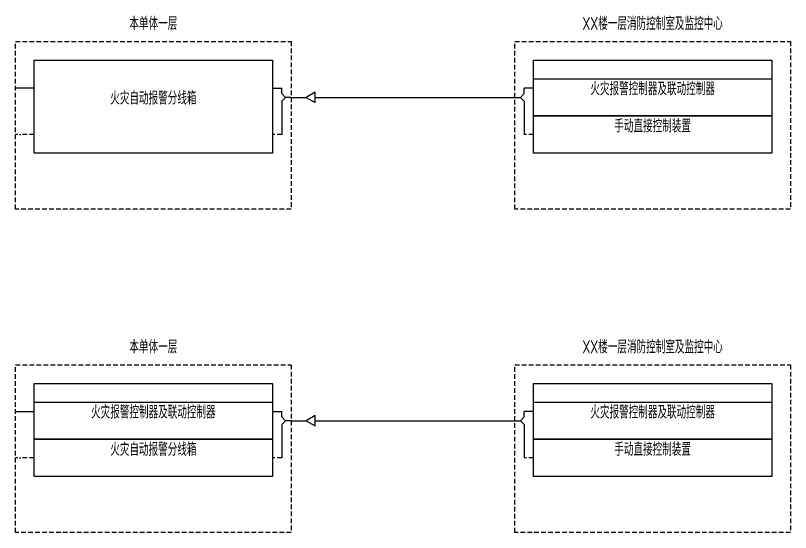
# Model space of a CAD drawing. Header units: millimetres. Extents: x -1040173 to 349982, y -145921 to 298175.
# Drawn here: x -47903 to -27103, y -37738 to -23865 of the extents above; entities that cross this region are included whole.
import ezdxf
from ezdxf.enums import TextEntityAlignment as Align

# ---------------------------------------------------------------- set-up
doc = ezdxf.new("R2010")
doc.units = ezdxf.units.MM
doc.header["$LTSCALE"] = 500
doc.header["$MEASUREMENT"] = 0
doc.linetypes.add('BORDER2', pattern=[0.875, 0.25, -0.125, 0.25, -0.125, 0, -0.125])
doc.linetypes.add('HIDDEN', pattern=[0.375, 0.25, -0.125])
doc.layers.get('0').update_dxf_attribs({"color": 255, "linetype": 'CONTINUOUS'})
for name, color, linetype in [('E-CTRL-WIRE', 3, 'BORDER2'), ('E-FAS-DEVC', 3, 'CONTINUOUS'), ('E-FAS-WIRE', 4, 'CONTINUOUS'), ('E-REQU-EMBD', 90, 'CONTINUOUS'), ('E-UNIV-DIAG2', 2, 'HIDDEN'), ('E-UNIV-NOTE', 6, 'CONTINUOUS')]:
    doc.layers.add(name, color=color, linetype=linetype)
doc.styles.add('TH-STYLE3', font='tssdeng.shx', dxfattribs={"width": 0.7, "bigfont": 'tssdchn.shx'})

# ---------------------------------------------------------------- blocks, each defined once
blk = doc.blocks.new('E-BCABLE01')
for p, q in [((0, 0), (2, 0)), ((3.2, 0), (5.2, 0))]:
    blk.add_line(p, q)
blk.add_lwpolyline([(3.2, -0.69), (3.2, 0.69), (2, 0)], close=True)

msp = doc.modelspace()

# ---------------------------------------------------------------- linework, layer by layer
at = {"layer": 'E-CTRL-WIRE'}
for p, q in [((-47403, -27062), (-47903, -27062)), ((-40753, -27062), (-41003, -27062)), ((-34003, -27062), (-34253, -27062)), ((-47403, -35738), (-47903, -35738)), ((-40753, -35738), (-41003, -35738)), ((-34003, -35738), (-34253, -35738))]:
    msp.add_line(p, q, dxfattribs=at)
at = {"layer": 'E-FAS-DEVC'}
for p, q in [((-34003, -25562), (-27603, -25562)), ((-47403, -34238), (-41003, -34238)), ((-34003, -34238), (-27603, -34238))]:
    msp.add_line(p, q, dxfattribs=at)
for points in [[(-47403, -27562), (-47403, -25062), (-41003, -25062), (-41003, -27562)], [(-34003, -26562), (-34003, -25062), (-27603, -25062), (-27603, -26562)], [(-34003, -27562), (-34003, -26562), (-27603, -26562), (-27603, -27562)], [(-47403, -35238), (-47403, -33738), (-41003, -33738), (-41003, -35238)], [(-34003, -35238), (-34003, -33738), (-27603, -33738), (-27603, -35238)], [(-47403, -36238), (-47403, -35238), (-41003, -35238), (-41003, -36238)], [(-34003, -36238), (-34003, -35238), (-27603, -35238), (-27603, -36238)]]:
    msp.add_lwpolyline(points, close=True, dxfattribs=at)
at = {"layer": 'E-FAS-WIRE'}
for p, q in [((-47403, -25812), (-47903, -25812)), ((-41003, -25812), (-40753, -25812)), ((-40753, -25962), (-40753, -25812)), ((-40753, -25962), (-40653, -26062)), ((-34353, -26062), (-34253, -25962)), ((-34003, -25812), (-34253, -25812)), ((-34253, -25962), (-34253, -25812)), ((-40653, -26062), (-40753, -26162)), ((-40753, -26162), (-40753, -27062)), ((-40503, -26062), (-40653, -26062)), ((-39463, -26062), (-34503, -26062)), ((-34503, -26062), (-34353, -26062)), ((-34353, -26062), (-34253, -26162)), ((-34253, -26162), (-34253, -27062)), ((-47903, -34488), (-47403, -34488)), ((-41003, -34488), (-40753, -34488)), ((-40753, -34638), (-40753, -34488)), ((-34003, -34488), (-34253, -34488)), ((-34253, -34638), (-34253, -34488)), ((-40753, -34638), (-40653, -34738)), ((-34353, -34738), (-34253, -34638)), ((-40653, -34738), (-40753, -34838)), ((-40753, -34838), (-40753, -35738)), ((-40503, -34738), (-40653, -34738)), ((-39463, -34738), (-34503, -34738)), ((-34503, -34738), (-34353, -34738)), ((-34353, -34738), (-34253, -34838)), ((-34253, -34838), (-34253, -35738))]:
    msp.add_line(p, q, dxfattribs=at)
at = {"layer": 'E-UNIV-DIAG2'}
for points in [[(-47903, -29062), (-47903, -24562), (-40503, -24562), (-40503, -29062)], [(-34503, -29062), (-34503, -24562), (-27103, -24562), (-27103, -29062)], [(-47903, -37738), (-47903, -33238), (-40503, -33238), (-40503, -37738)], [(-34503, -37738), (-34503, -33238), (-27103, -33238), (-27103, -37738)]]:
    msp.add_lwpolyline(points, close=True, dxfattribs=at)

# ---------------------------------------------------------------- block references
at = {"layer": 'E-REQU-EMBD', "xscale": 200, "yscale": 200, "zscale": 200}
for p in [(-40503, -26062), (-40503, -34738)]:
    msp.add_blockref('E-BCABLE01', p, dxfattribs=at)

# ---------------------------------------------------------------- texts
at = {"layer": 'E-UNIV-NOTE', "style": 'TH-STYLE3', "width": 0.7}
for s, p in [('本单体一层', (-44203, -24062)), ('XX楼一层消防控制室及监控中心', (-30803, -24062)), ('本单体一层', (-44203, -32738)), ('XX楼一层消防控制室及监控中心', (-30803, -32738))]:
    msp.add_text(s, height=350, rotation=360, dxfattribs=at).set_placement(p, align=Align.MIDDLE)
for s, p in [('火灾报警控制器及联动控制器', (-30803, -25812)), ('火灾自动报警分线箱', (-44203, -26062)), ('手动直接控制装置', (-30803, -26812)), ('火灾报警控制器及联动控制器', (-44203, -34488)), ('火灾报警控制器及联动控制器', (-30803, -34488)), ('火灾自动报警分线箱', (-44203, -35488)), ('手动直接控制装置', (-30803, -35488))]:
    msp.add_text(s, height=350, dxfattribs=at).set_placement(p, align=Align.MIDDLE)

doc.saveas('drawing.dxf')
